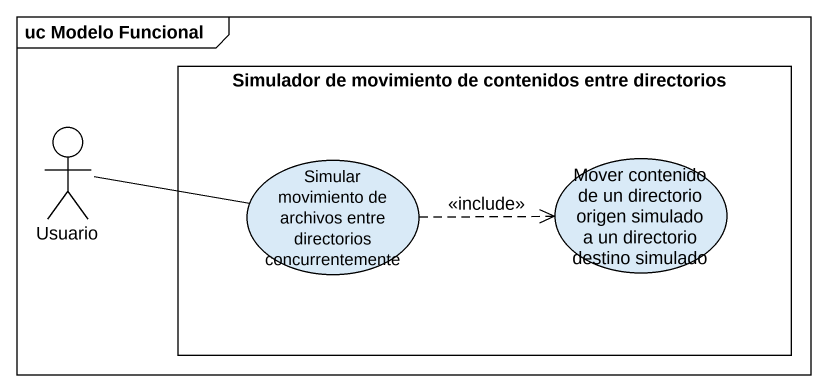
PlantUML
@startuml
mainframe uc Modelo Funcional
rectangle "Simulador de movimiento de contenidos entre directorios" as Simulador_de_movimiento_de {
  usecase "Simular movimiento de archivos entre directorios concurrentemente" as Simular_movimiento_de
  usecase "Mover contenido de un directorio origen simulado a un directorio destino simulado" as Mover_contenido_de_un
}
actor Usuario
Usuario -right- Simular_movimiento_de
Simular_movimiento_de .right.> Mover_contenido_de_un : <<include>>
@enduml
